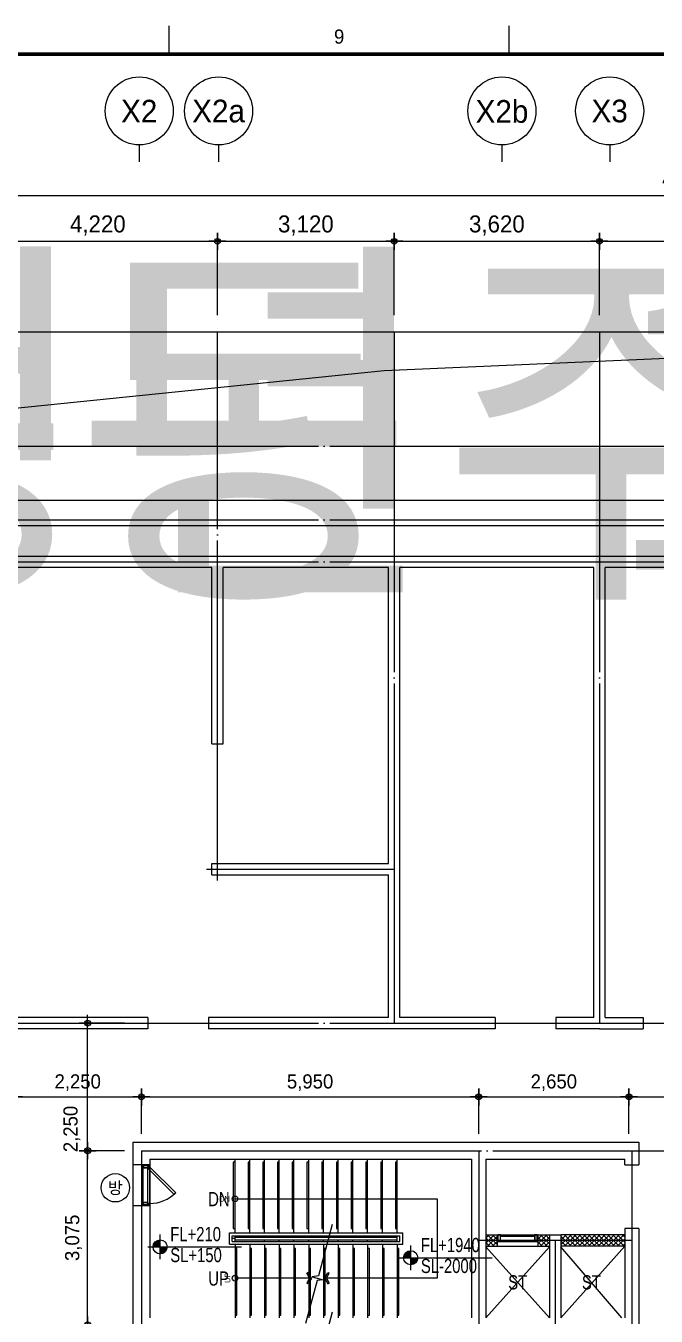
# Model space of a CAD drawing. Header units: millimetres. Extents: x 0 to 1390178, y 0 to 110113.
# Drawn here: x 615471 to 626593, y 35430 to 58200 of the extents above; entities that cross this region are included whole.
import ezdxf
from ezdxf.enums import TextEntityAlignment as Align
from ezdxf.xclip import XClip

# ---------------------------------------------------------------- set-up
doc = ezdxf.new("R2018")
doc.units = ezdxf.units.MM
doc.header["$LTSCALE"] = 100
doc.header["$XCLIPFRAME"] = 0
doc.linetypes.add('X - 평면도$0$CEN', pattern=[62, 60, -1, 0, -1])
doc.layers.get('DEFPOINTS').update_dxf_attribs({"color": 145})
for name, color, linetype in [('AA-XXXX-DIMS', 7, 'Continuous'), ('AA-XXXX-TEXT', 3, 'Continuous'), ('DIM', 7, 'Continuous'), ('SYM', 7, 'Continuous'), ('TEXT1', 7, 'Continuous'), ('X - SHEET$0$AA-BORD-FORM', 7, 'Continuous'), ('X - SHEET$0$AA-BORD-TEXT', 3, 'Continuous'), ('X - 평면도$0$A-CEN', 1, 'X - 평면도$0$CEN'), ('X - 평면도$0$A-SYM', 7, 'Continuous'), ('X - 평면도$0$A-WIN', 4, 'Continuous'), ('X - 평면도$0$AA-EL-PCN3', 3, 'Continuous'), ('X - 평면도$0$AA-EL-PCN4', 4, 'Continuous'), ('X - 평면도$0$AA-EL-PCN8', 8, 'Continuous'), ('X - 평면도$0$AA-SSXM-STRS', 4, 'Continuous'), ('X - 평면도$0$AA-WAXM-BLOK', 3, 'Continuous'), ('X - 평면도$0$AA-WAXM-CONC', 2, 'Continuous'), ('X - 평면도$0$AA-XXXX-CNTL', 1, 'X - 평면도$0$CEN'), ('X - 평면도$0$AA-XXXX-PATT', 8, 'Continuous'), ('X - 평면도$0$AA-XXXX-SYMB', 7, 'Continuous')]:
    doc.layers.add(name, color=color, linetype=linetype)
doc.layers.add('X - 평면도$0$A-door', color=4, linetype='Continuous', lineweight=25)
doc.layers.add('X - 평면도$0$DEFPOINT', color=163, linetype='Continuous', plot=False)
doc.styles.add('HAUD01', font='Dotum.ttf')
doc.styles.get("Standard").update_dxf_attribs({"font": 'Dotum.ttf'})
doc.styles.add('X - SHEET$0$HAUD01', font='Dotum.ttf')
doc.styles.add('X - 평면도$0$HAUD01', font='Dotum.ttf')
doc.dimstyles.new('HAUD-100', dxfattribs={"dimscale": 100, "dimtxt": 3, "dimasz": 1, "dimexe": 0, "dimexo": 3, "dimgap": 1, "dimtad": 1, "dimdec": 0, "dimdsep": 46, "dimlunit": 6, "dimtxsty": 'HAUD01', "dimblk": 'DIMDOT', "dimcen": 2.5, "dimdle": 1.5, "dimclrd": 7, "dimclre": 7, "dimclrt": 3, "dimadec": 0, "dimazin": 0, "dimtfac": 1, "dimtdec": 0, "dimtix": 1, "dimtmove": 2, "dimatfit": 3, "dimfxl": 1, "dimtvp": 1, "dimtolj": 1, "dimtzin": 0, "dimarcsym": 0})
doc.dimstyles.new('HAUD-80', dxfattribs={"dimscale": 100, "dimtxt": 2.5, "dimasz": 0.5, "dimexe": 0, "dimexo": 1.5, "dimgap": 1, "dimtad": 1, "dimdec": 0, "dimdsep": 46, "dimlunit": 6, "dimtxsty": 'HAUD01', "dimblk": 'Z_DOT', "dimcen": 2.5, "dimdle": 1.5, "dimclrd": 7, "dimclre": 7, "dimclrt": 4, "dimadec": 0, "dimazin": 0, "dimtfac": 1, "dimtdec": 0, "dimtix": 1, "dimtmove": 2, "dimatfit": 3, "dimfxl": 1, "dimtvp": 1, "dimtolj": 1, "dimtzin": 0, "dimarcsym": 0})

# ---------------------------------------------------------------- blocks, each defined once
blk = doc.blocks.new('X - SHEET$0$HAUDsheetV')
at = {"layer": 'X - SHEET$0$AA-BORD-FORM', "color": 2}
for p, q in [((301, 577), (301, 582)), ((361, 577), (361, 582))]:
    blk.add_line(p, q, dxfattribs=at)
at = {"layer": 'X - SHEET$0$AA-BORD-FORM', "color": 2, "const_width": 0.682}
blk.add_lwpolyline([(21, 17), (21, 577), (821, 577), (821, 17)], close=True, dxfattribs=at)
at = {"layer": 'X - SHEET$0$AA-BORD-TEXT', "color": 7, "style": 'X - SHEET$0$HAUD01'}
blk.add_text('9', height=2.5, dxfattribs=at).set_placement((331, 580.1), align=Align.MIDDLE_CENTER)
at = {"layer": 'X - SHEET$0$AA-BORD-TEXT', "color": 3, "style": 'X - SHEET$0$HAUD01'}
for tag, p in [('PJCode', (786, 567.94)), ('작성자', (786.11, 194.82)), ('검토자', (786.11, 181.82)), ('최종검토자', (786.11, 168.82)), ('승인자', (786.11, 155.82)), ('일자', (786.83, 144.02)), ('개정번호', (812, 65.92))]:
    blk.add_attdef(tag, text='', height=3, dxfattribs=at).set_placement(p, align=Align.MIDDLE_CENTER)
at = {"layer": 'X - SHEET$0$AA-BORD-TEXT', "color": 3, "lineweight": 30, "flags": 104}
blk.add_attdef('PJTitle', text='', height=4, dxfattribs=at).set_placement((787.25, 536.62), align=Align.MIDDLE_CENTER)
blk = doc.blocks.new('X - SHEET')
ref = blk.add_blockref('X - SHEET$0$HAUDsheetV', (-100, 0), dxfattribs=dict(xscale=100, yscale=100, zscale=100))
lines = blk.add_mtext('중랑구 상봉동 116-49번지 일원 2030 청년주택 \\P신축공사', dxfattribs={"layer": 'X - SHEET$0$AA-BORD-TEXT', "color": 3, "insert": (78625, 53662), "char_height": 5056.52, "attachment_point": 1})
ref.add_attrib('PJTitle', '', (78625, 53662), dxfattribs={"flags": 104}).embed_mtext(lines)
blk = doc.blocks.new('DIMDOT')
at = {"layer": 'AA-XXXX-DIMS'}
for p, q in [((-1.5, 0), (1.5, 0)), ((0, -1.5), (0, 1.5))]:
    blk.add_line(p, q, dxfattribs=at)
for radius in [0.5, 0.25]:
    blk.add_circle((0, 0), radius, dxfattribs=at)
blk = doc.blocks.new('*D197')
at = {"color": 7, "lineweight": -2, "transparency": 16777216}
for p, q in [((607122, 53097), (607122, 55197)), ((647372, 55197), (607222, 55197)), ((647472, 53097), (647472, 55197))]:
    blk.add_line(p, q, dxfattribs=at)
at = {"layer": 'DEFPOINTS', "color": 0, "transparency": 16777216}
for p in [(607122, 55197), (607122, 52797), (647472, 52797)]:
    blk.add_point(p, dxfattribs=at)
at = {"color": 7, "lineweight": -2, "transparency": 16777216, "xscale": 100, "yscale": 100, "zscale": 100, "rotation": 180}
blk.add_blockref('DIMDOT', (607122, 55197), dxfattribs=at)
at = {"color": 7, "lineweight": -2, "transparency": 16777216, "xscale": 100, "yscale": 100, "zscale": 100}
blk.add_blockref('DIMDOT', (647472, 55197), dxfattribs=at)
at = {"color": 3, "transparency": 16777216, "insert": (627297, 55476), "char_height": 300, "attachment_point": 5, "style": 'HAUD01'}
blk.add_mtext('\\A1;40,350', dxfattribs=at)
blk = doc.blocks.new('*D223')
at = {"color": 7, "lineweight": -2, "transparency": 16777216}
for p, q in [((614632, 53097), (614632, 54397)), ((614732, 54397), (618752, 54397)), ((618852, 53097), (618852, 54397))]:
    blk.add_line(p, q, dxfattribs=at)
at = {"layer": 'DEFPOINTS', "color": 0, "transparency": 16777216}
for p in [(618852, 54397), (614632, 52797), (618852, 52797)]:
    blk.add_point(p, dxfattribs=at)
at = {"color": 7, "lineweight": -2, "transparency": 16777216, "xscale": 100, "yscale": 100, "zscale": 100, "rotation": 180}
blk.add_blockref('DIMDOT', (614632, 54397), dxfattribs=at)
at = {"color": 7, "lineweight": -2, "transparency": 16777216, "xscale": 100, "yscale": 100, "zscale": 100}
blk.add_blockref('DIMDOT', (618852, 54397), dxfattribs=at)
at = {"color": 3, "transparency": 16777216, "insert": (616742, 54676), "char_height": 300, "attachment_point": 5, "style": 'HAUD01'}
blk.add_mtext('\\A1;4,220', dxfattribs=at)
blk = doc.blocks.new('*D224')
at = {"color": 7, "lineweight": -2, "transparency": 16777216}
for p, q in [((618852, 53097), (618852, 54397)), ((618952, 54397), (621872, 54397)), ((621972, 53097), (621972, 54397))]:
    blk.add_line(p, q, dxfattribs=at)
at = {"layer": 'DEFPOINTS', "color": 0, "transparency": 16777216}
for p in [(621972, 54397), (618852, 52797), (621972, 52797)]:
    blk.add_point(p, dxfattribs=at)
at = {"color": 7, "lineweight": -2, "transparency": 16777216, "xscale": 100, "yscale": 100, "zscale": 100, "rotation": 180}
blk.add_blockref('DIMDOT', (618852, 54397), dxfattribs=at)
at = {"color": 7, "lineweight": -2, "transparency": 16777216, "xscale": 100, "yscale": 100, "zscale": 100}
blk.add_blockref('DIMDOT', (621972, 54397), dxfattribs=at)
at = {"color": 3, "transparency": 16777216, "insert": (620412, 54676), "char_height": 300, "attachment_point": 5, "style": 'HAUD01'}
blk.add_mtext('\\A1;3,120', dxfattribs=at)
blk = doc.blocks.new('*D225')
at = {"color": 7, "lineweight": -2, "transparency": 16777216}
for p, q in [((621972, 53097), (621972, 54397)), ((622072, 54397), (625492, 54397)), ((625592, 53097), (625592, 54397))]:
    blk.add_line(p, q, dxfattribs=at)
at = {"layer": 'DEFPOINTS', "color": 0, "transparency": 16777216}
for p in [(625592, 54397), (621972, 52797), (625592, 52797)]:
    blk.add_point(p, dxfattribs=at)
at = {"color": 7, "lineweight": -2, "transparency": 16777216, "xscale": 100, "yscale": 100, "zscale": 100, "rotation": 180}
blk.add_blockref('DIMDOT', (621972, 54397), dxfattribs=at)
at = {"color": 7, "lineweight": -2, "transparency": 16777216, "xscale": 100, "yscale": 100, "zscale": 100}
blk.add_blockref('DIMDOT', (625592, 54397), dxfattribs=at)
at = {"color": 3, "transparency": 16777216, "insert": (623782, 54676), "char_height": 300, "attachment_point": 5, "style": 'HAUD01'}
blk.add_mtext('\\A1;3,620', dxfattribs=at)
blk = doc.blocks.new('*D226')
at = {"color": 7, "lineweight": -2, "transparency": 16777216}
for p, q in [((625592, 53097), (625592, 54397)), ((625692, 54397), (629112, 54397)), ((629212, 53097), (629212, 54397))]:
    blk.add_line(p, q, dxfattribs=at)
at = {"layer": 'DEFPOINTS', "color": 0, "transparency": 16777216}
for p in [(629212, 54397), (625592, 52797), (629212, 52797)]:
    blk.add_point(p, dxfattribs=at)
at = {"color": 7, "lineweight": -2, "transparency": 16777216, "xscale": 100, "yscale": 100, "zscale": 100, "rotation": 180}
blk.add_blockref('DIMDOT', (625592, 54397), dxfattribs=at)
at = {"color": 7, "lineweight": -2, "transparency": 16777216, "xscale": 100, "yscale": 100, "zscale": 100}
blk.add_blockref('DIMDOT', (629212, 54397), dxfattribs=at)
at = {"color": 3, "transparency": 16777216, "insert": (627402, 54676), "char_height": 300, "attachment_point": 5, "style": 'HAUD01'}
blk.add_mtext('\\A1;3,620', dxfattribs=at)
blk = doc.blocks.new('X - 평면도$0$A$C74297cf7')
at = {"layer": 'X - 평면도$0$AA-WAXM-CONC'}
for p, q in [((0, 33970, 0), (40550, 33970, 0)), ((11730, 33770), (7710, 33770)), ((11730, 30660, 0), (11730, 33770, 0)), ((11930, 30660, 0), (11930, 33770, 0)), ((14850, 33770), (11930, 33770)), ((14850, 28550, 0), (14850, 33770, 0)), ((15050, 25830), (15050, 33770)), ((18470, 33770), (15050, 33770)), ((18470, 25830), (18470, 33770)), ((18670, 25830), (18670, 33770)), ((22090, 33770), (18670, 33770)), ((11730, 30660), (11930, 30660)), ((11730, 28550), (14850, 28550)), ((11730, 28350), (11730, 28550)), ((11730, 28350), (14850, 28350)), ((14850, 25830, 0), (14850, 28350, 0)), ((10600, 25830), (7710, 25830)), ((10600, 25830), (10600, 25630)), ((14850, 25830, 0), (11670, 25830)), ((11670, 25830), (11670, 25630)), ((16730, 25830), (15050, 25830)), ((16730, 25830), (16730, 25630)), ((18470, 25830), (17800, 25830)), ((17800, 25830), (17800, 25630)), ((18670, 25830), (19340, 25830)), ((19340, 25830), (19340, 25630)), ((10600, 25630), (7610, 25630)), ((14950, 25630), (11670, 25630)), ((16730, 25630), (14950, 25630)), ((18570, 25630), (17800, 25630)), ((18570, 25630), (19340, 25630)), ((10340, 23630), (10340, 23230)), ((10340, 23630), (19265, 23630)), ((19265, 23630), (19265, 23230)), ((10640, 23230), (10340, 23230)), ((10640, 23330), (10640, 23230)), ((10640, 23330), (16315, 23330)), ((16315, 23330), (16315, 20530)), ((16565, 23330), (16565, 20530)), ((16565, 23330), (19015, 23330)), ((19015, 23230), (19015, 23330)), ((19015, 23230), (19265, 23230)), ((10640, 22510), (10340, 22510)), ((10340, 22510), (10340, 18500)), ((10640, 22510), (10640, 20530)), ((19015, 22110), (19015, 20530)), ((19265, 22110), (19015, 22110)), ((19265, 22110), (19265, 19400)), ((17690, 21995), (17690, 20530)), ((17690, 21995), (17890, 21995)), ((17890, 21995), (17890, 20530))]:
    blk.add_line(p, q, dxfattribs=at)
blk = doc.blocks.new('X - 평면도$0$A$C9949ff83')
at = {"layer": 'DEFPOINTS'}
blk.add_lwpolyline([(2000, 1700), (75000, 1700), (75000, 57700), (2000, 57700)], close=True, dxfattribs=at)
blk = doc.blocks.new('*U930')
at = {"layer": 'X - 평면도$0$A-WIN', "color": 9}
for p, q in [((300, 120), (-300, 120)), ((300, 99), (-300, 99)), ((300, 21), (-300, 21)), ((300, 0), (-300, 0))]:
    blk.add_line(p, q, dxfattribs=at)
at = {"layer": 'X - 평면도$0$A-WIN'}
for points in [[(-300, 0), (-300, 120), (-350, 120), (-350, 0)], [(-303, 3), (-303, 117), (-347, 117), (-347, 3)], [(350, 0), (350, 120), (300, 120), (300, 0)], [(347, 3), (347, 117), (303, 117), (303, 3)]]:
    blk.add_lwpolyline(points, close=True, dxfattribs=at)
blk = doc.blocks.new('X - 평면도$0$arrow1')
for p, q in [((0, 0), (0.29, 0.5)), ((0, 0), (0.29, -0.5)), ((0.16, 0), (0.41, 0.43)), ((0.16, 0), (0.41, -0.43)), ((0.29, 0.5), (0.41, 0.43)), ((0.29, -0.5), (0.41, -0.43))]:
    blk.add_line(p, q)
blk = doc.blocks.new('*U1013')
at = {"layer": 'X - 평면도$0$A-door', "color": 8}
for p, q in [((670, 0), (30, 0)), ((45, -45), (655, -45)), ((655, -120), (45, -120))]:
    blk.add_line(p, q, dxfattribs=at)
at = {"layer": 'X - 평면도$0$A-door'}
for points in [[(483, 453), (30, 0), (58, -28), (511, 424)], [(2, -15), (2, -15), (2, -15), (0, -15), (0, 0), (30, 0), (30, -45), (45, -45), (45, -120), (0, -120), (0, -105), (2, -105), (2, -105), (2, -105), (2, -118), (43, -118), (43, -47), (28, -47), (28, -2), (2, -2)], [(698, -15), (698, -15), (698, -15), (700, -15), (700, 0), (670, 0), (670, -45), (655, -45), (655, -120), (700, -120), (700, -105), (698, -105), (698, -105), (698, -105), (698, -118), (657, -118), (657, -47), (672, -47), (672, -2), (698, -2)]]:
    blk.add_lwpolyline(points, close=True, dxfattribs=at)
at = {"layer": 'X - 평면도$0$A-door', "color": 8}
for points in [[(20, -118), (2, -118), (2, -2), (20, -2), (20, -3), (3, -3), (3, -117), (20, -117)], [(680, -118), (698, -118), (698, -2), (680, -2), (680, -3), (697, -3), (697, -117), (680, -117)]]:
    blk.add_lwpolyline(points, close=True, dxfattribs=at)
blk.add_arc((30, 0), 640, 0, 45, dxfattribs=at)
blk = doc.blocks.new('X - 평면도$0$A$C8cfae47c')
at = {"layer": 'X - 평면도$0$AA-XXXX-PATT'}
h = blk.add_hatch(dxfattribs=at)
h.set_pattern_fill('_USER', color=256, scale=60, angle=45, double=1, pattern_type=0)
h.set_pattern_definition([(45, (462667.89, 1513375.05), (-42.4264069, 42.4264069), []), (135, (462667.89, 1513375.05), (-42.4264069, -42.4264069), [])])
h.paths.add_polyline_path([(-26677, 19556), (-26882, 19556), (-26882, 19356), (-26677, 19356)])
h.paths.add_polyline_path([(-25352, 19556), (-26477, 19556), (-26477, 19356), (-25352, 19356)])
h.paths.add_polyline_path([(-27602, 19556), (-27802, 19556), (-27802, 19356), (-27602, 19356)])
at = {"layer": 'X - 평면도$0$A-SYM'}
for points in [[(-30513, 19741), (-30757, 18830), (-30864, 18817), (-30671, 18765), (-30778, 18752), (-30982, 17991)], [(-30513, 18191), (-30757, 17280), (-30864, 17267), (-30671, 17215), (-30778, 17202), (-30982, 16441)]]:
    blk.add_lwpolyline(points, dxfattribs=at)
at = {"layer": 'X - 평면도$0$AA-EL-PCN3'}
blk.add_lwpolyline([(-3067, 32521), (-3067, 6061), (-25427, 6061), (-25427, -4079), (-44617, -4079), (-44617, 32521)], close=True, dxfattribs=at)
at = {"layer": 'X - 평면도$0$AA-EL-PCN4'}
blk.add_lwpolyline([(-44167, 31531), (-44167, 32071), (-3517, 32071), (-3517, 6471), (-3817, 6471)], dxfattribs=at)
at = {"layer": 'X - 평면도$0$AA-EL-PCN8'}
for p, q in [((-34027, 20791), (-34027, 20071)), ((-33727, 20791), (-33727, 20071)), ((-27602, 19356), (-26882, 19356))]:
    blk.add_line(p, q, dxfattribs=at)
at = {"layer": 'X - 평면도$0$AA-SSXM-STRS'}
for p, q in [((-32227, 19591), (-32227, 20891)), ((-31967, 19591), (-31967, 20891)), ((-31707, 19591), (-31707, 20891)), ((-31447, 19591), (-31447, 20891)), ((-31187, 19591), (-31187, 20891)), ((-30927, 19591), (-30927, 20891)), ((-30667, 19591), (-30667, 20891)), ((-30407, 19591), (-30407, 20891)), ((-30147, 19591), (-30147, 20891)), ((-29887, 19591), (-29887, 20891)), ((-29627, 19591), (-29627, 20891)), ((-29367, 19591), (-29367, 20891)), ((-32327, 19591), (-29267, 19591)), ((-32327, 19391), (-32327, 19591)), ((-29267, 19391), (-29267, 19591)), ((-32327, 19391), (-29267, 19391)), ((-32277, 19441), (-32277, 19541)), ((-32277, 19541), (-29317, 19541)), ((-32227, 19491), (-32277, 19491)), ((-32277, 19441), (-29317, 19441)), ((-32227, 19516), (-32227, 19541)), ((-32227, 19516), (-29367, 19516)), ((-32227, 19466), (-32227, 19516)), ((-32227, 19466), (-29367, 19466)), ((-32227, 19441), (-32227, 19466)), ((-32227, 19391), (-32227, 18091)), ((-31967, 19391), (-31967, 18091)), ((-31707, 19516), (-31707, 19541)), ((-31707, 19441), (-31707, 19466)), ((-31707, 19391), (-31707, 18091)), ((-31447, 19516), (-31447, 19541)), ((-31447, 19441), (-31447, 19466)), ((-31447, 19391), (-31447, 18091)), ((-31187, 19516), (-31187, 19541)), ((-31187, 19441), (-31187, 19466)), ((-31187, 19391), (-31187, 18091)), ((-30927, 19516), (-30927, 19541)), ((-30927, 19441), (-30927, 19466)), ((-30927, 19391), (-30927, 18091)), ((-30667, 19516), (-30667, 19541)), ((-30667, 19441), (-30667, 19466)), ((-30667, 19391), (-30667, 18091)), ((-30407, 19516), (-30407, 19541)), ((-30407, 19441), (-30407, 19466)), ((-30407, 19391), (-30407, 18091)), ((-30147, 19516), (-30147, 19541)), ((-30147, 19441), (-30147, 19466)), ((-30147, 19391), (-30147, 18091)), ((-29887, 19516), (-29887, 19541)), ((-29887, 19441), (-29887, 19466)), ((-29887, 19391), (-29887, 18091)), ((-29627, 19516), (-29627, 19541)), ((-29627, 19441), (-29627, 19466)), ((-29627, 19391), (-29627, 18091)), ((-29367, 19516), (-29367, 19541)), ((-29367, 19466), (-29367, 19516)), ((-29367, 19441), (-29367, 19466)), ((-29367, 19391), (-29367, 18091)), ((-29317, 19441), (-29317, 19541))]:
    blk.add_line(p, q, dxfattribs=at)
at = {"layer": 'X - 평면도$0$AA-SSXM-STRS', "color": 8}
for points in [[(-32227, 20841), (-32257, 20841), (-32257, 19666), (-32227, 19666)], [(-31967, 20841), (-31997, 20841), (-31997, 19666), (-31967, 19666)], [(-31707, 20841), (-31737, 20841), (-31737, 19666), (-31707, 19666)], [(-31447, 20841), (-31477, 20841), (-31477, 19666), (-31447, 19666)], [(-31187, 20841), (-31217, 20841), (-31217, 19666), (-31187, 19666)], [(-30927, 20841), (-30957, 20841), (-30957, 19666), (-30927, 19666)], [(-30667, 20841), (-30697, 20841), (-30697, 19666), (-30667, 19666)], [(-30407, 20841), (-30437, 20841), (-30437, 19666), (-30407, 19666)], [(-30147, 20841), (-30177, 20841), (-30177, 19666), (-30147, 19666)], [(-29887, 20841), (-29917, 20841), (-29917, 19666), (-29887, 19666)], [(-29627, 20841), (-29657, 20841), (-29657, 19666), (-29627, 19666)], [(-29367, 20841), (-29397, 20841), (-29397, 19666), (-29367, 19666)], [(-32227, 18141), (-32197, 18141), (-32197, 19316), (-32227, 19316)], [(-31967, 18141), (-31937, 18141), (-31937, 19316), (-31967, 19316)], [(-31707, 18141), (-31677, 18141), (-31677, 19316), (-31707, 19316)], [(-31447, 18141), (-31417, 18141), (-31417, 19316), (-31447, 19316)], [(-31187, 18141), (-31157, 18141), (-31157, 19316), (-31187, 19316)], [(-30927, 18141), (-30897, 18141), (-30897, 19316), (-30927, 19316)], [(-30667, 18141), (-30637, 18141), (-30637, 19316), (-30667, 19316)], [(-30407, 18141), (-30377, 18141), (-30377, 19316), (-30407, 19316)], [(-30147, 18141), (-30117, 18141), (-30117, 19316), (-30147, 19316)], [(-29887, 18141), (-29857, 18141), (-29857, 19316), (-29887, 19316)], [(-29627, 18141), (-29597, 18141), (-29597, 19316), (-29627, 19316)], [(-29367, 18141), (-29337, 18141), (-29337, 19316), (-29367, 19316)]]:
    blk.add_lwpolyline(points, dxfattribs=at)
at = {"layer": 'X - 평면도$0$AA-WAXM-BLOK'}
for p, q in [((-27802, 19556), (-27602, 19556)), ((-27802, 19356), (-27602, 19356)), ((-27602, 19556), (-27602, 19356)), ((-26882, 19556), (-26882, 19356)), ((-26882, 19556), (-26677, 19556)), ((-26882, 19356), (-26677, 19356)), ((-25352, 19556), (-26477, 19556)), ((-25352, 19356), (-26477, 19356))]:
    blk.add_line(p, q, dxfattribs=at)
at = {"layer": 'X - 평면도$0$AA-XXXX-CNTL'}
for p, q in [((-33877, 21041), (-33877, 11331)), ((-33877, 21041), (-19177, 21041)), ((-27927, 21041), (-27927, 14741)), ((-25227, 21041), (-25227, 14741)), ((-25227, 19456), (-27927, 19456)), ((-26577, 19456), (-26577, 17966)), ((-26477, 18091), (-25352, 19356)), ((-27802, 18091), (-26677, 19346)), ((-27802, 19346), (-26677, 18091)), ((-25402, 18091), (-26477, 19346))]:
    blk.add_line(p, q, dxfattribs=at)
at = {"layer": 'X - 평면도$0$AA-XXXX-SYMB'}
for p, q in [((-32227, 20191), (-28660, 20191)), ((-28660, 20191), (-28660, 18791)), ((-30880, 18791), (-32227, 18791)), ((-28660, 18791), (-30645, 18791))]:
    blk.add_line(p, q, dxfattribs=at)
for centre in [(-32227, 20191), (-32227, 18791)]:
    blk.add_circle(centre, 50, dxfattribs=at)
at = {"layer": 'X - 평면도$0$A-door', "rotation": 270}
blk.add_blockref('*U1013', (-33727, 20781), dxfattribs=at)
at = {"layer": 'X - 평면도$0$A-WIN', "rotation": 180.0000000000018}
blk.add_blockref('*U930', (-27242, 19556), dxfattribs=at)
at = {"layer": 'X - 평면도$0$AA-XXXX-SYMB', "yscale": 200.0000000000021, "zscale": 200.0000000000021, "rotation": 180}
for p, xscale in [((-30880, 18791), 200.0000000000021), ((-30645, 18791), -200.0000000000021)]:
    blk.add_blockref('X - 평면도$0$arrow1', p, dxfattribs=dict(at, xscale=xscale))
at = {"layer": 'X - 평면도$0$DEFPOINT', "style": 'X - 평면도$0$HAUD01'}
blk.add_text('DN', height=100, dxfattribs=at).set_placement((-32412, 20190), align=Align.MIDDLE_CENTER)
blk.add_text('UP', height=100, rotation=90, dxfattribs=at).set_placement((-32359, 18797), align=Align.MIDDLE_CENTER)
blk = doc.blocks.new('X - 평면도', base_point=(-475.4, -286.7))
at = {"layer": 'DEFPOINTS'}
blk.add_lwpolyline([(909286.2, 68689.6), (970213.6, 68689.6), (970213.6, 22495.2), (909286.2, 22495.2)], close=True, dxfattribs=at)
at = {"layer": 'X - 평면도$0$A-CEN', "color": 5}
blk.add_line((909286.2, 66673.1), (970213.6, 66673.1), dxfattribs=at)
at = {"layer": 'X - 평면도$0$AA-XXXX-CNTL'}
for p, q in [((932102, 59013), (932102, 68689.6)), ((935222, 68689.6), (935222, 56493.1)), ((938842, 68689.6), (938842, 56493.1)), ((909286.2, 65373.1), (970213.6, 65373.1)), ((909286.2, 64633.1), (970213.6, 64633.1)), ((931911, 59213.1), (935222, 59213.1)), ((909286.2, 56493.1), (970213.6, 56493.1))]:
    blk.add_line(p, q, dxfattribs=at)
at = {"layer": 'X - 평면도$0$DEFPOINT'}
blk.add_lwpolyline([(964640.5, 68365.6), (947472.6, 68450.8), (942191.2, 68315.3), (935042.1, 68006.8), (916833.1, 66148.4), (916521.2, 57737.5), (916473, 49209.6), (915931.7, 42085), (914804.5, 24415.6), (914582.9, 17927.4), (925789, 17869.8), (926018.4, 24614.7), (944441.5, 24941.8), (943930.2, 30624.5), (964639.2, 33202.2)], close=True, dxfattribs=at)
for name, p in [('X - 평면도$0$A$C9949ff83', (901249.9, 15892.4)), ('X - 평면도$0$A$C8cfae47c', (964639.2, 33202.2)), ('X - 평면도$0$A$C74297cf7', (920272, 30763.1))]:
    blk.add_blockref(name, p)
blk = doc.blocks.new('dr_갑')
at = {"layer": 'TEXT1'}
blk.add_circle((0, 0), 400, dxfattribs=at)
at = {"layer": 'TEXT1', "style": 'HAUD01'}
blk.add_text('방', height=335, dxfattribs=at).set_placement((0, 0), align=Align.MIDDLE)
blk = doc.blocks.new('Z_DOT')
at = {"layer": 'DIM', "color": 0}
for p, q in [((-3, 0), (3, 0)), ((0, -3), (0, 3))]:
    blk.add_line(p, q, dxfattribs=at)
for radius in [1.05, 0.525]:
    blk.add_circle((0, 0), radius, dxfattribs=at)
blk = doc.blocks.new('*D239')
at = {"layer": 'DEFPOINTS', "color": 0, "transparency": 16777216}
for p in [(617512, 39301), (615262, 38501), (617512, 38501)]:
    blk.add_point(p, dxfattribs=at)
at = {"layer": 'DIM', "color": 7, "lineweight": -2, "transparency": 16777216}
for p, q in [((615262, 38651), (615262, 39301)), ((615312, 39301), (617462, 39301)), ((617512, 38651), (617512, 39301))]:
    blk.add_line(p, q, dxfattribs=at)
at = {"layer": 'DIM', "color": 7, "lineweight": -2, "transparency": 16777216, "xscale": 50, "yscale": 50, "zscale": 50, "rotation": 180}
blk.add_blockref('Z_DOT', (615262, 39301), dxfattribs=at)
at = {"layer": 'DIM', "color": 7, "lineweight": -2, "transparency": 16777216, "xscale": 50, "yscale": 50, "zscale": 50}
blk.add_blockref('Z_DOT', (617512, 39301), dxfattribs=at)
at = {"layer": 'DIM', "color": 4, "transparency": 16777216, "insert": (616387, 39550), "char_height": 250, "attachment_point": 5, "style": 'HAUD01'}
blk.add_mtext('\\A1;2,250', dxfattribs=at)
blk = doc.blocks.new('*D240')
at = {"layer": 'DEFPOINTS', "color": 0, "transparency": 16777216}
for p in [(623462, 39301), (617512, 38501), (623462, 38501)]:
    blk.add_point(p, dxfattribs=at)
at = {"layer": 'DIM', "color": 7, "lineweight": -2, "transparency": 16777216}
for p, q in [((617512, 38651), (617512, 39301)), ((617562, 39301), (623412, 39301)), ((623462, 38651), (623462, 39301))]:
    blk.add_line(p, q, dxfattribs=at)
at = {"layer": 'DIM', "color": 7, "lineweight": -2, "transparency": 16777216, "xscale": 50, "yscale": 50, "zscale": 50, "rotation": 180}
blk.add_blockref('Z_DOT', (617512, 39301), dxfattribs=at)
at = {"layer": 'DIM', "color": 7, "lineweight": -2, "transparency": 16777216, "xscale": 50, "yscale": 50, "zscale": 50}
blk.add_blockref('Z_DOT', (623462, 39301), dxfattribs=at)
at = {"layer": 'DIM', "color": 4, "transparency": 16777216, "insert": (620487, 39550), "char_height": 250, "attachment_point": 5, "style": 'HAUD01'}
blk.add_mtext('\\A1;5,950', dxfattribs=at)
blk = doc.blocks.new('*D241')
at = {"layer": 'DEFPOINTS', "color": 0, "transparency": 16777216}
for p in [(626112, 39301), (623462, 38501), (626112, 38501)]:
    blk.add_point(p, dxfattribs=at)
at = {"layer": 'DIM', "color": 7, "lineweight": -2, "transparency": 16777216}
for p, q in [((623462, 38651), (623462, 39301)), ((623512, 39301), (626062, 39301)), ((626112, 38651), (626112, 39301))]:
    blk.add_line(p, q, dxfattribs=at)
at = {"layer": 'DIM', "color": 7, "lineweight": -2, "transparency": 16777216, "xscale": 50, "yscale": 50, "zscale": 50, "rotation": 180}
blk.add_blockref('Z_DOT', (623462, 39301), dxfattribs=at)
at = {"layer": 'DIM', "color": 7, "lineweight": -2, "transparency": 16777216, "xscale": 50, "yscale": 50, "zscale": 50}
blk.add_blockref('Z_DOT', (626112, 39301), dxfattribs=at)
at = {"layer": 'DIM', "color": 4, "transparency": 16777216, "insert": (624787, 39550), "char_height": 250, "attachment_point": 5, "style": 'HAUD01'}
blk.add_mtext('\\A1;2,650', dxfattribs=at)
blk = doc.blocks.new('*D242')
at = {"layer": 'DEFPOINTS', "color": 0, "transparency": 16777216}
for p in [(629312, 39301), (626112, 38501), (629312, 38501)]:
    blk.add_point(p, dxfattribs=at)
at = {"layer": 'DIM', "color": 7, "lineweight": -2, "transparency": 16777216}
for p, q in [((626112, 38651), (626112, 39301)), ((626162, 39301), (629262, 39301)), ((629312, 38651), (629312, 39301))]:
    blk.add_line(p, q, dxfattribs=at)
at = {"layer": 'DIM', "color": 7, "lineweight": -2, "transparency": 16777216, "xscale": 50, "yscale": 50, "zscale": 50, "rotation": 180}
blk.add_blockref('Z_DOT', (626112, 39301), dxfattribs=at)
at = {"layer": 'DIM', "color": 7, "lineweight": -2, "transparency": 16777216, "xscale": 50, "yscale": 50, "zscale": 50}
blk.add_blockref('Z_DOT', (629312, 39301), dxfattribs=at)
at = {"layer": 'DIM', "color": 4, "transparency": 16777216, "insert": (627712, 39550), "char_height": 250, "attachment_point": 5, "style": 'HAUD01'}
blk.add_mtext('\\A1;3,200', dxfattribs=at)
blk = doc.blocks.new('*D249')
at = {"layer": 'DEFPOINTS', "color": 0, "transparency": 16777216}
for p in [(616562, 38351), (617362, 38351), (617362, 35276)]:
    blk.add_point(p, dxfattribs=at)
at = {"layer": 'DIM', "color": 7, "lineweight": -2, "transparency": 16777216}
for p, q in [((617212, 38351), (616562, 38351)), ((616562, 35326), (616562, 38301)), ((617212, 35276), (616562, 35276))]:
    blk.add_line(p, q, dxfattribs=at)
at = {"layer": 'DIM', "color": 7, "lineweight": -2, "transparency": 16777216, "xscale": 50, "yscale": 50, "zscale": 50}
for p, rotation in [((616562, 38351), 90), ((616562, 35276), 270)]:
    blk.add_blockref('Z_DOT', p, dxfattribs=dict(at, rotation=rotation))
at = {"layer": 'DIM', "color": 4, "transparency": 16777216, "insert": (616313, 36813), "char_height": 250, "attachment_point": 5, "rotation": 90, "style": 'HAUD01'}
blk.add_mtext('\\A1;3,075', dxfattribs=at)
blk = doc.blocks.new('*D251')
at = {"layer": 'DEFPOINTS', "color": 0, "transparency": 16777216}
for p in [(616562, 40601), (617362, 40601), (617362, 38351)]:
    blk.add_point(p, dxfattribs=at)
at = {"layer": 'DIM', "color": 7, "lineweight": -2, "transparency": 16777216}
for p, q in [((617212, 40601), (616562, 40601)), ((616562, 38401), (616562, 40551)), ((617212, 38351), (616562, 38351))]:
    blk.add_line(p, q, dxfattribs=at)
at = {"layer": 'DIM', "color": 7, "lineweight": -2, "transparency": 16777216, "xscale": 50, "yscale": 50, "zscale": 50}
for p, rotation in [((616562, 40601), 90), ((616562, 38351), 270)]:
    blk.add_blockref('Z_DOT', p, dxfattribs=dict(at, rotation=rotation))
at = {"layer": 'DIM', "color": 4, "transparency": 16777216, "insert": (616283, 38734), "char_height": 250, "attachment_point": 5, "rotation": 90, "style": 'HAUD01'}
blk.add_mtext('\\A1;2,250', dxfattribs=at)
blk = doc.blocks.new('$0$C1E7A367F')
at = {"layer": 'SYM'}
h = blk.add_hatch(color=256, dxfattribs=at)
h.paths.add_polyline_path([(-800, 0), (0, 0), (0, 800, 0.4142136)])
h.paths.add_polyline_path([(0, 0), (0, -800, 0.4142136), (800, 0)])
for p, q in [((0, -1400), (0, 1400)), ((-1400, 0), (9181, 0))]:
    blk.add_line(p, q, dxfattribs=at)
blk.add_circle((0, 0), 800, dxfattribs=at)

msp = doc.modelspace()

# ---------------------------------------------------------------- block references
ref = msp.add_blockref('X - 평면도', (-313725.3, -16179.1))
XClip(ref).set_block_clipping_path([(901249.9161542749, 15892.4151621381), (985249.9161542749, 75292.4151621381)])

# ---------------------------------------------------------------- next in the draw order: linework, layer by layer
at = {"layer": 'DIM'}
for p, q in [((617472.1, 56097.2), (617472.1, 55797.2)), ((618872.1, 56097.2), (618872.1, 55797.2)), ((623872.1, 56097.2), (623872.1, 55797.2)), ((625772.1, 56097.2), (625772.1, 55797.2))]:
    msp.add_line(p, q, dxfattribs=at)
for centre in [(617472.1, 56697.2), (618872.1, 56697.2), (623872.1, 56697.2), (625772.1, 56697.2)]:
    msp.add_circle(centre, 600, dxfattribs=at)

# ---------------------------------------------------------------- next in the draw order: block references
for p in [(420000, 0), (504000, 0), (588000, 0)]:
    msp.add_blockref('X - SHEET', p)
at = {"xscale": 0.6262795275590645, "yscale": 0.6262795275590645, "zscale": 0.6262795275590645}
msp.add_blockref('dr_갑', (617050.8, 37696.1), dxfattribs=at)
at = {"layer": 'SYM', "xscale": 0.1562499997671694, "yscale": 0.1562499997671694, "zscale": 0.1562499997671694}
for p in [(617840.8, 36653.7), (622262.2, 36461.4)]:
    msp.add_blockref('$0$C1E7A367F', p, dxfattribs=at)

# ---------------------------------------------------------------- next in the draw order: texts
at = {"layer": 'AA-XXXX-TEXT', "style": 'HAUD01', "width": 0.8}
for s, p in [('DN', (618878.6, 37496.1)), ('UP', (618872.5, 36095)), ('ST', (624149.6, 36028.2)), ('ST', (625449.6, 36028.2))]:
    msp.add_text(s, height=250, dxfattribs=at).set_placement(p, align=Align.MIDDLE_CENTER)
for s, p in [('FL+210', (618020, 36678.7)), ('FL+1940', (622441.4, 36486.4)), ('SL+150', (618020, 36309.7)), ('SL-2000', (622441.4, 36117.3))]:
    msp.add_text(s, height=250, dxfattribs=at).set_placement(p, align=Align.BOTTOM_LEFT)
at = {"layer": 'DIM', "style": 'HAUD01'}
for s, p in [('X2', (617472.1, 56697.2)), ('X2a', (618872.1, 56697.2)), ('X2b', (623872.1, 56697.2)), ('X3', (625772.1, 56697.2))]:
    msp.add_text(s, height=400, dxfattribs=at).set_placement(p, align=Align.MIDDLE)

# ---------------------------------------------------------------- next in the draw order: dimensions: what is measured, and where the dimension line sits
for base, p1, p2, picture, middle in [((607122.1, 55197.2), (647472.1, 52797.2), (607122.1, 52797.2), '*D197', (627297.1, 55476.3)), ((618852.1, 54397.2), (614632.1, 52797.2), (618852.1, 52797.2), '*D223', (616742.1, 54676.3)), ((621972.1, 54397.2), (618852.1, 52797.2), (621972.1, 52797.2), '*D224', (620412.1, 54676.3)), ((625592.1, 54397.2), (621972.1, 52797.2), (625592.1, 52797.2), '*D225', (623782.1, 54676.3)), ((629212.1, 54397.2), (625592.1, 52797.2), (629212.1, 52797.2), '*D226', (627402.1, 54676.3))]:
    dim = msp.add_linear_dim(base=base, p1=p1, p2=p2, dimstyle='HAUD-100')
    dim.commit()
    dim.dimension.update_dxf_attribs({"geometry": picture, "text_midpoint": middle})
at = {"layer": 'DIM'}
dim = msp.add_linear_dim(base=(616562.1, 40600.7), p1=(617362.1, 38350.7), p2=(617362.1, 40600.7), angle=90, dimstyle='HAUD-80', dxfattribs=at)
dim.commit()
dim.dimension.update_dxf_attribs({"geometry": '*D251', "text_midpoint": (616283, 38734.1), "dimtype": 161})
for p1, p2, picture, middle in [((615262.1, 38500.7), (617512.1, 38500.7), '*D239', (616387.1, 39550)), ((617512.1, 38500.7), (623462.1, 38500.7), '*D240', (620487.1, 39550)), ((623462.1, 38500.7), (626112.1, 38500.7), '*D241', (624787.1, 39550)), ((626112.1, 38500.7), (629312.1, 38500.7), '*D242', (627712.1, 39550)), ((617362.1, 35275.7), (617362.1, 38350.7), '*D249', (616312.8, 36813.2))]:
    dim = msp.add_aligned_dim(p1=p1, p2=p2, distance=800, dimstyle='HAUD-80', dxfattribs=at)
    dim.commit()
    dim.dimension.update_dxf_attribs({"geometry": picture, "text_midpoint": middle})

doc.saveas('drawing.dxf')
